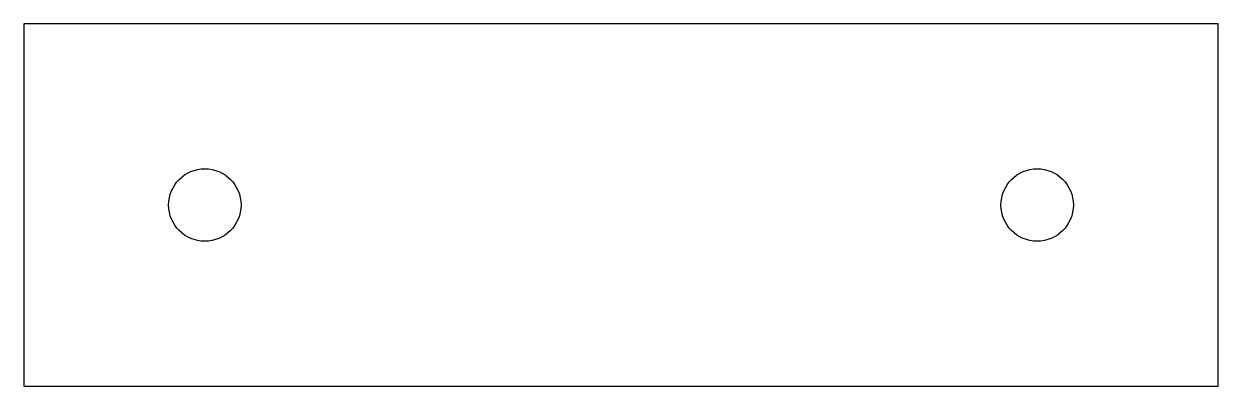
# Model space of a CAD drawing. Header units: millimetres. Extents: x 0 to 66, y -20 to 0.
import ezdxf

# ---------------------------------------------------------------- set-up
doc = ezdxf.new("R2010")
doc.units = ezdxf.units.MM

msp = doc.modelspace()

# ---------------------------------------------------------------- linework, layer by layer
at = {"color": 7, "linetype": 'Continuous', "lineweight": 25}
for p, q in [((0, 0), (0, -20)), ((66, 0), (0, 0)), ((66, -20), (66, 0)), ((0, -20), (66, -20))]:
    msp.add_line(p, q, dxfattribs=at)
for centre in [(10, -10), (56, -10)]:
    msp.add_circle(centre, 2, dxfattribs=at)

doc.saveas('drawing.dxf')
